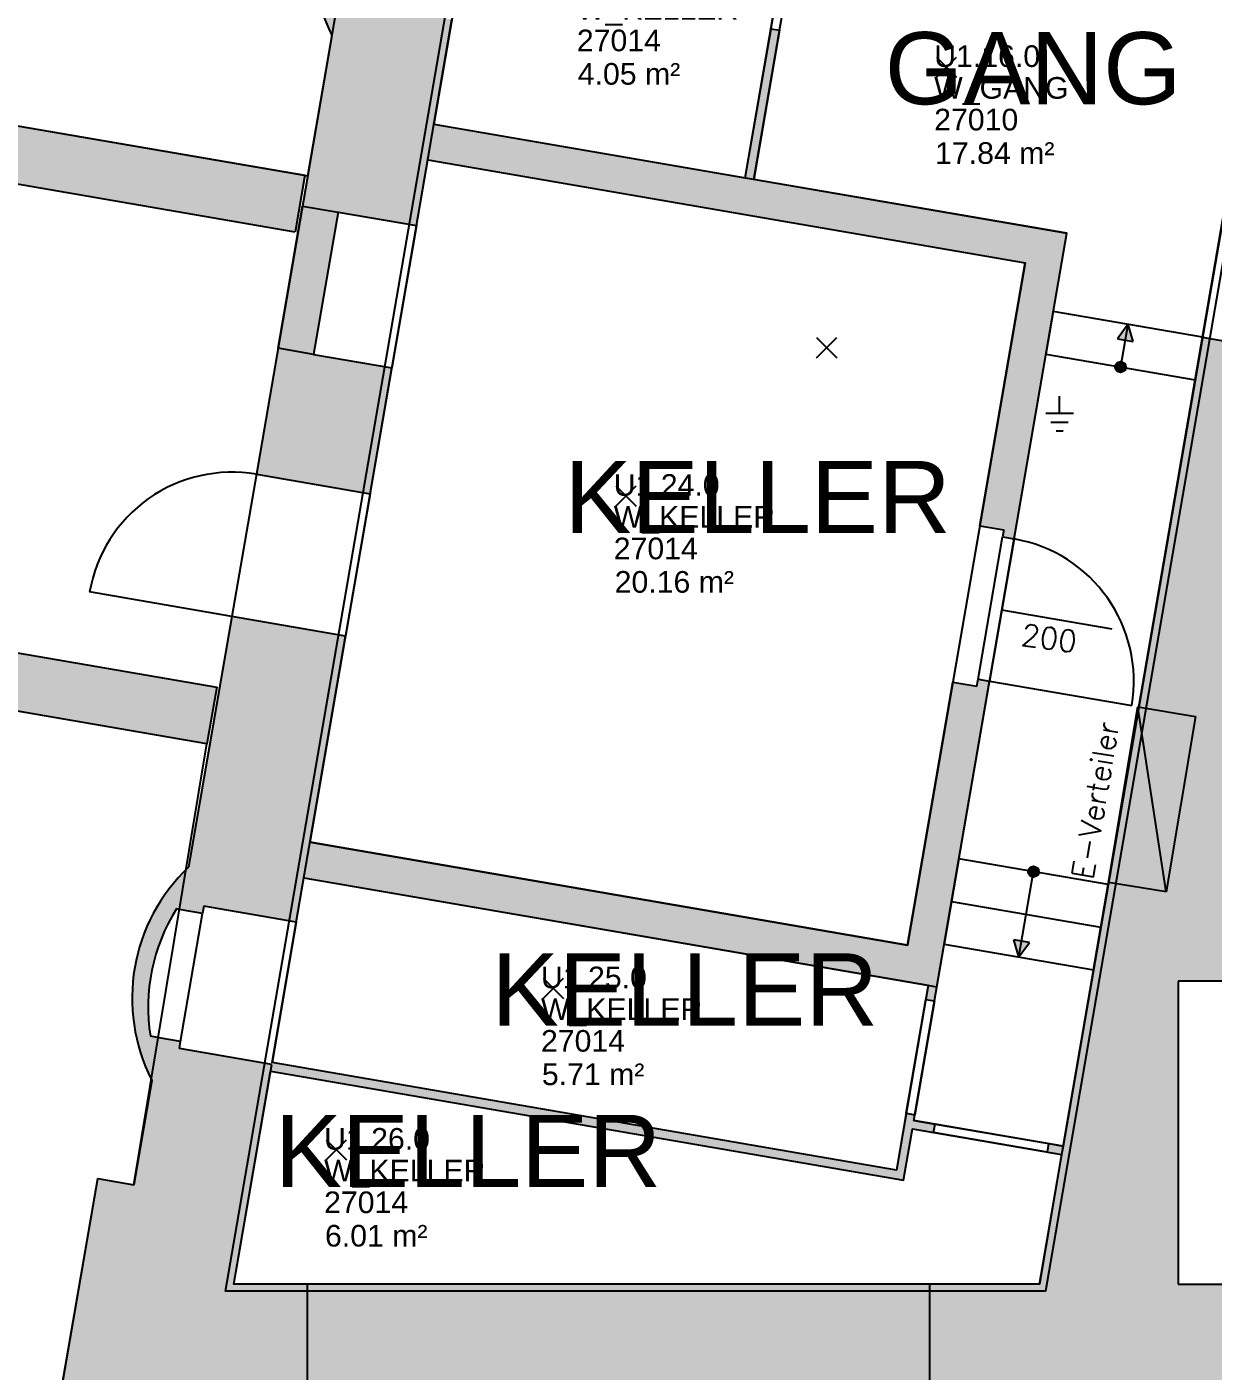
# Model space of a CAD drawing. Extents: x -90 to 4351, y -312 to 2865.
# Drawn here: x 963 to 1785, y 849 to 1781 of the extents above; entities that cross this region are included whole.
import ezdxf
from ezdxf.enums import TextEntityAlignment as Align

# ---------------------------------------------------------------- set-up
doc = ezdxf.new("R2010")
doc.units = 0
doc.header["$LTSCALE"] = 120
doc.header["$MEASUREMENT"] = 0
doc.header["$PDMODE"] = 3
doc.header["$PDSIZE"] = 7
doc.linetypes.add('AUSGEZOGEN', pattern=[0])
doc.layers.get('0').update_dxf_attribs({"linetype": 'CONTINUOUS'})
for name, color, linetype in [('Added', 3, 'CONTINUOUS'), ('ARC-Tueren', 5, 'CONTINUOUS'), ('ARC-Tueren-nv', 5, 'CONTINUOUS'), ('BE-T-RNBVBF', 7, 'CONTINUOUS'), ('Deleted', 1, 'CONTINUOUS')]:
    doc.layers.add(name, color=color, linetype=linetype)
doc.styles.add('RNB', font='arial.ttf', dxfattribs={"width": 0.8})
doc.styles.get("Standard").update_dxf_attribs({"font": 'simplex.shx'})

# ---------------------------------------------------------------- blocks, each defined once
blk = doc.blocks.new('*U50')
for points in [[(5.46, 48.91), (0, 60), (-5.46, 48.91)], [(3.75, 0, 1), (-3.75, 0, 1)]]:
    blk.add_hatch(color=7).paths.add_polyline_path(points)
at = {"color": 7}
for p, q in [((0, 60), (-5.46, 48.91)), ((0, 60), (0, 0)), ((0, 60), (5.46, 48.91)), ((-5.46, 48.91), (5.46, 48.91))]:
    blk.add_line(p, q, dxfattribs=at)
blk.add_circle((0, 0), 3.75, dxfattribs=at)
blk = doc.blocks.new('*U51')
for points in [[(5.46, 18.91), (0, 30), (-5.46, 18.91)], [(3.75, 0, 1), (-3.75, 0, 1)]]:
    blk.add_hatch(color=7).paths.add_polyline_path(points)
at = {"color": 7}
for p, q in [((0, 30), (-5.46, 18.91)), ((0, 30), (0, 0)), ((0, 30), (5.46, 18.91)), ((-5.46, 18.91), (5.46, 18.91))]:
    blk.add_line(p, q, dxfattribs=at)
blk.add_circle((0, 0), 3.75, dxfattribs=at)
blk = doc.blocks.new('*U59')
at = {"layer": 'ARC-Tueren'}
blk.add_line((-49.46, -28.31), (-49.46, -128.31), dxfattribs=at)
blk.add_arc((-49.46, -28.31), 100, 270, 0, dxfattribs=at)
at = {"layer": 'ARC-Tueren-nv'}
blk.add_line((0.54, -105.92), (0.54, -28.31), dxfattribs=at)
at = {"layer": 'ARC-Tueren-nv', "flags": 1}
for tag, p in [('TUERTYP', (-98.58, 40.22)), ('FLAECHE', (-98.58, 31.65)), ('DORNMASS', (-98.58, 23.08)), ('ANSCHLAGTYP', (-98.58, 14.51)), ('MATERIAL', (-98.58, 5.93)), ('FARBE', (-98.58, -2.64))]:
    blk.add_attdef(tag, p, '', height=5, dxfattribs=at)
at = {"layer": 'ARC-Tueren-nv'}
for tag, p in [('BRANDSCHUTZ-KL', (1.34, 4.19)), ('BEMERKUNG', (4.23, -11.21)), ('TUER-NR', (0.55, -14.19))]:
    blk.add_attdef(tag, text='', height=12.5, dxfattribs=at).set_placement(p, align=Align.CENTER)
at = {"layer": 'ARC-Tueren-nv', "flags": 2}
blk.add_attdef('BREITE1', (5.87, -44.16), '', height=15, rotation=271.64316, dxfattribs=at)
at = {"layer": 'ARC-Tueren-nv'}
blk.add_attdef('HOEHE', (-21.18, -44.91), '', height=15, rotation=271.64316, dxfattribs=at)
blk = doc.blocks.new('*U133')
blk.add_hatch(color=1).paths.add_polyline_path([(123.28, -40.44), (123.28, 0), (0, -40.44)])
for p, q in [((0, -40.44), (0, 0)), ((0, 0), (123.28, 0)), ((123.28, 0), (123.28, -40.44)), ((123.28, -40.44), (0, -40.44))]:
    blk.add_line(p, q)
at = {"color": 0}
blk.add_line((0, -40.44), (123.28, 0), dxfattribs=at)
at = {"color": 7, "ltscale": 100}
blk.add_attdef('BEZEICHNUNG', (-0.39, 10.87), '', height=15, dxfattribs=at)
at = {"color": 7, "ltscale": 100, "flags": 1}
for tag, p in [('TYPE', (-0.8, -74.87)), ('VERTEILERNUMMER', (-0.8, -95.15)), ('BEMERKUNG', (-0.8, -114.17))]:
    blk.add_attdef(tag, p, '', height=15, dxfattribs=at)
blk = doc.blocks.new('*U134')
for p, q in [((2.4, 12), (-2.4, 12)), ((-9.6, 0), (9.6, 0)), ((6, 6), (-6, 6)), ((0, 0), (0, -12))]:
    blk.add_line(p, q)
blk = doc.blocks.new('RNB-MVG')
at = {"layer": 'Added'}
blk.add_point((0, 0), dxfattribs=at)
at = {"layer": 'Deleted'}
blk.add_point((0, 0), dxfattribs=at)
at = {"layer": 'Added', "style": 'RNB'}
for tag, p in [('MIETFLAECHE_NAME', (-8.55, 0.08)), ('FLAECHE_NETTO', (-8.55, -21.92)), ('FLAECHE_BRUTTO', (-8.55, -43.89))]:
    blk.add_attdef(tag, p, '', height=15, dxfattribs=at)
at = {"layer": 'Deleted', "style": 'RNB'}
for tag, p in [('MIETFLAECHE_NAME', (-8.55, 0.08)), ('FLAECHE_NETTO', (-8.55, -21.92)), ('FLAECHE_BRUTTO', (-8.55, -43.89))]:
    blk.add_attdef(tag, p, '', height=15, dxfattribs=at)
blk = doc.blocks.new('RNB-VBF')
at = {"layer": 'Added'}
blk.add_point((0, 0), dxfattribs=at)
at = {"layer": 'Deleted'}
blk.add_point((0, 0), dxfattribs=at)
at = {"layer": 'Added', "style": 'RNB'}
for tag, p in [('RAUM_NUMMER', (-8.55, 0.08)), ('RAUM_BEZEICHNUNG', (-8.55, -21.92)), ('RAUM_NUMMER_OE', (-8.55, -43.89)), ('FLAECHE', (-7.92, -67.07))]:
    blk.add_attdef(tag, p, '', height=15, dxfattribs=at)
for tag, p, height, flags in [('BELEGUNG_MAX', (72.45, -52.77), 2.5, 9), ('BELEGUNG_AUS_MOEBLIERUNGSPLAN', (72.45, -56.93), 2.5, 9), ('ID', (72.45, -61.1), 2.5, 9), ('ID_RNB', (72.45, -65.27), 2.5, 9), ('RAUM_NUMMER_PLATZHALTER', (-9.19, -89.28), 15, 1), ('BEMERKUNG', (72.45, -69.43), 2.5, 9), ('RAUM_HOEHE', (72.45, -73.43), 2.5, 9), ('RAUM_FUNKTION', (72.45, -77.43), 2.5, 9), ('RAUM_AUFBAU', (72.45, -81.43), 2.5, 9), ('RAUM_MIETEINHEIT', (72.45, -85.43), 2.5, 9), ('BODENBELAG_AUS_PLAN', (-9.19, -111.26), 15, 1)]:
    blk.add_attdef(tag, p, '', height=height, dxfattribs=dict(at, flags=flags))
at = {"layer": 'Deleted', "style": 'RNB'}
for tag, p in [('RAUM_NUMMER', (-8.55, 0.08)), ('RAUM_BEZEICHNUNG', (-8.55, -21.92)), ('RAUM_NUMMER_OE', (-8.55, -43.89)), ('FLAECHE', (-7.92, -67.07))]:
    blk.add_attdef(tag, p, '', height=15, dxfattribs=at)
for tag, p, height, flags in [('BELEGUNG_MAX', (72.45, -52.77), 2.5, 9), ('BELEGUNG_AUS_MOEBLIERUNGSPLAN', (72.45, -56.93), 2.5, 9), ('ID', (72.45, -61.1), 2.5, 9), ('ID_RNB', (72.45, -65.27), 2.5, 9), ('RAUM_NUMMER_PLATZHALTER', (-9.19, -89.28), 15, 1), ('BEMERKUNG', (72.45, -69.43), 2.5, 9), ('RAUM_HOEHE', (72.45, -73.43), 2.5, 9), ('RAUM_FUNKTION', (72.45, -77.43), 2.5, 9), ('RAUM_AUFBAU', (72.45, -81.43), 2.5, 9), ('RAUM_MIETEINHEIT', (72.45, -85.43), 2.5, 9), ('BODENBELAG_AUS_PLAN', (-9.19, -111.26), 15, 1)]:
    blk.add_attdef(tag, p, '', height=height, dxfattribs=dict(at, flags=flags))
blk = doc.blocks.new('RNB-BSP')
at = {"layer": 'Added'}
blk.add_point((0, 0), dxfattribs=at)
at = {"layer": 'Deleted'}
blk.add_point((0, 0), dxfattribs=at)
at = {"layer": 'Added', "style": 'RNB'}
for tag, p in [('RAUM_NUMMER', (-4.281, 3.924)), ('RAUM_BEZEICHNUNG', (-4.281, -2.576))]:
    blk.add_attdef(tag, p, '', height=5, dxfattribs=at)
at = {"layer": 'Deleted', "style": 'RNB'}
for tag, p in [('RAUM_NUMMER', (-4.281, 3.924)), ('RAUM_BEZEICHNUNG', (-4.281, -2.576))]:
    blk.add_attdef(tag, p, '', height=5, dxfattribs=at)

msp = doc.modelspace()

# ---------------------------------------------------------------- hatches: boundary and pattern name
at = {"layer": 'Added'}
h = msp.add_hatch(color=256, dxfattribs=at)
h.dxf.hatch_style = 1
h.paths.add_polyline_path([(1299.91, 2502.97), (1283.13, 2405.6, 0.333333), (1257.66, 2257.78), (1241.53, 2164.16, 0.333333), (1216.06, 2016.34), (1199.93, 1922.72, 0.333333), (1174.46, 1774.9), (1154.09, 1656.64), (1178.72, 1652.4), (1232.92, 1643.06), (1257.55, 1785.95), (1193.49, 1796.99), (1194.34, 1801.92), (1179.56, 1804.46), (1173.44, 1805.52, -0.181689), (1191.46, 1893.74), (1194.84, 1893.16), (1209.62, 1890.61), (1210.47, 1895.54), (1274.52, 1884.5), (1299.15, 2027.39), (1235.09, 2038.43), (1235.94, 2043.36), (1221.16, 2045.9), (1215.04, 2046.96, -0.181689), (1233.06, 2135.18), (1236.44, 2134.6), (1251.22, 2132.05), (1252.07, 2136.98), (1316.12, 2125.94), (1340.75, 2268.84), (1276.69, 2279.87), (1277.54, 2284.8), (1262.76, 2287.35), (1256.64, 2288.4, -0.181689), (1274.66, 2376.62), (1278.04, 2376.04), (1292.82, 2373.49), (1293.67, 2378.42), (1357.72, 2367.38), (1370.68, 2442.58), (1912.69, 2349.19), (1792.99, 1654.43), (1871.04, 1640.98), (1909.24, 1862.71), (1938.81, 1857.62), (1946.87, 1904.43), (1917.31, 1909.52), (1990.74, 2335.74), (2536.33, 2241.74), (2524.44, 2172.75), (2602.49, 2159.31), (2622.44, 2275.1)])
h = msp.add_hatch(color=256, dxfattribs=at)
h.paths.add_polyline_path([(2602.49, 2159.31), (2524.44, 2172.75), (2507.46, 2074.21), (2585.51, 2060.76)])
h.paths.add_polyline_path([(2585.51, 2060.76), (2507.46, 2074.21), (2483.69, 1936.24), (2561.74, 1922.79)])
h.paths.add_polyline_path([(2544.76, 1824.24), (2466.71, 1837.69), (2462.89, 1815.52), (2242.52, 1853.49), (2234.45, 1806.68), (2454.82, 1768.71), (2444.75, 1710.23), (2522.8, 1696.78)])
h.paths.add_polyline_path([(2561.74, 1922.79), (2537.1, 1927.04), (2520.12, 1828.49), (2544.76, 1824.24)])
h.paths.add_polyline_path([(3302.59, 1546), (2496.82, 1546), (2505.82, 1598.23), (2427.77, 1611.68), (2416.79, 1547.94), (2477.97, 1466.8), (3252.59, 1466.8), (3252.59, 907.2), (3252.59, 822.33), (3252.59, 276.33), (3117.33, 276.33), (3117.33, 822.33), (3252.59, 822.33), (3252.59, 907.2), (3117.33, 907.2), (3117.33, 1322.2), (3084.83, 1322.2), (3084.83, 907.2), (3011.59, 907.2), (3011.59, 1322.2), (2710.09, 1322.2), (2710.09, 889.3), (2411.09, 889.3), (2411.09, 1321.12), (2364.09, 1321.12), (2364.09, 909.33), (2053.33, 909.33), (2053.33, 822.33), (2364.09, 822.33), (2740.09, 822.33), (2792.33, 822.33), (2792.33, 907.2), (2740.09, 907.2), (2740.09, 1272.2), (2969.33, 1272.2), (2969.33, 907.2), (2919.33, 907.2), (2919.33, 822.33), (3084.83, 822.33), (3084.83, 819.33), (3084.83, 807.33), (3084.83, 276.33), (2915.39, 276.33), (2915.39, 211.33), (2910.39, 211.33), (2910.39, 196.33), (2910.39, 192.9, -0.181689), (2820.39, 190.13), (2820.39, 196.33), (2820.39, 211.33), (2815.39, 211.33), (2815.39, 276.33), (2651.99, 276.33), (2651.99, 211.33), (2646.99, 211.33), (2646.99, 196.33), (2646.99, 192.9, -0.181689), (2556.99, 190.13), (2556.99, 196.33), (2556.99, 211.33), (2551.99, 211.33), (2551.99, 276.33), (2388.59, 276.33), (2388.59, 211.33), (2383.59, 211.33), (2383.59, 196.33), (2383.59, 192.9, -0.181689), (2293.59, 190.13), (2293.59, 196.33), (2293.59, 211.33), (2288.59, 211.33), (2288.59, 276.33), (2125.19, 276.33), (2125.19, 211.33), (2120.19, 211.33), (2120.19, 196.33), (2120.19, 192.9, -0.181689), (2030.19, 190.13), (2030.19, 196.33), (2030.19, 211.33), (2025.19, 211.33), (2025.19, 276.33), (1861.79, 276.33), (1861.79, 211.33), (1856.79, 211.33), (1856.79, 196.33), (1856.79, 192.9, -0.181689), (1766.79, 190.13), (1766.79, 196.33), (1766.79, 211.33), (1761.79, 211.33), (1761.79, 276.33), (1629.79, 276.33), (1629.79, 260.53), (1404.79, 260.53), (1404.79, 195.53), (1399.79, 195.53), (1399.79, 180.53), (1399.79, 177.1, -0.181689), (1309.79, 174.33), (1309.79, 180.53), (1309.79, 195.53), (1304.79, 195.53), (1304.79, 260.53), (1075.58, 260.53), (989.35, 379.37), (1029.88, 614.6), (965.83, 625.64), (966.68, 630.56), (951.89, 633.11), (945.78, 634.16, -0.181689), (963.8, 722.39), (967.18, 721.8), (981.96, 719.26), (982.81, 724.18), (1046.86, 713.15), (1065.67, 822.33), (1157.24, 822.33), (1157.24, 909.33), (1106.51, 909.33), (1132.75, 1061.62), (1068.69, 1072.66), (1069.54, 1077.59), (1054.76, 1080.14), (1048.64, 1081.19, -0.181689), (1066.66, 1169.41), (1070.04, 1168.83), (1084.82, 1166.28), (1085.67, 1171.21), (1149.73, 1160.17), (1183.9, 1358.55), (1105.07, 1372.13), (1075.13, 1198.39, 0.333333), (1049.66, 1050.57), (1037.19, 978.2), (1012.1, 982.53), (972.27, 751.37, 0.333333), (946.8, 603.55), (904.79, 359.71), (1034.79, 180.53), (1279.79, 180.53, 0.333333), (1429.79, 180.53), (1674.79, 180.53), (1674.79, 196.33), (1736.79, 196.33, 0.333333), (1886.79, 196.33), (2000.19, 196.33, 0.333333), (2150.19, 196.33), (2263.59, 196.33, 0.333333), (2413.59, 196.33), (2526.99, 196.33, 0.333333), (2676.99, 196.33), (2790.39, 196.33, 0.333333), (2940.39, 196.33), (3302.59, 196.33), (3302.59, 1474.3)])
h = msp.add_hatch(color=256, dxfattribs=at)
h.paths.add_polyline_path([(1499.2, 1863.34), (1277.46, 1901.55), (1276.44, 1895.64), (1498.18, 1857.43)])
h.paths.add_polyline_path([(1597.23, 1843.41), (1594.69, 1828.63), (1816.42, 1790.42), (1818.97, 1805.2)])
h.paths.add_polyline_path([(1484.59, 1778.59), (1478.68, 1779.61), (1460.85, 1676.14), (1466.76, 1675.12)])
h = msp.add_hatch(color=256, dxfattribs=at)
h.paths.add_polyline_path([(1155.73, 1677.97), (921.19, 1718.38), (853.27, 1324.19), (1087.81, 1283.78), (1094.61, 1323.2), (899.48, 1356.82), (953.82, 1672.17), (1148.94, 1638.55)])
h.paths.add_polyline_path([(1178.72, 1652.4), (1154.09, 1656.64), (1137.11, 1558.09), (1161.74, 1553.85)])
h.paths.add_polyline_path([(1215.95, 1544.51), (1137.11, 1558.09), (1122.05, 1470.68), (1200.88, 1457.1)])
h.paths.add_polyline_path([(1245.03, 1713.32), (1240.79, 1688.68), (1654.69, 1617.37), (1623.28, 1435.06), (1640.03, 1432.17), (1639.18, 1427.24), (1647.06, 1425.88), (1683.57, 1637.76)])
h.paths.add_polyline_path([(1630.08, 1327.34), (1622.2, 1328.69), (1621.35, 1323.77), (1604.6, 1326.65), (1573.19, 1144.34), (1159.28, 1215.65), (1155.04, 1191.02), (1593.58, 1115.46)])
for points in [[(1777.71, 1565.73), (1858.22, 1551.86), (1849.05, 1498.64), (1846.59, 1499.07), (1798.33, 1218.97), (1798.33, 1119.33), (1760.83, 1119.33), (1760.83, 909.33), (1798.33, 909.33), (1798.33, 822.33), (1588.5, 822.33), (1588.5, 909.33), (1664.61, 909.33), (1712.33, 1186.32)], [(1588.5, 909.33), (1157.24, 909.33), (1157.24, 822.33), (1588.5, 822.33)]]:
    msp.add_hatch(color=256, dxfattribs=at).paths.add_polyline_path(points)
h = msp.add_hatch(color=256, dxfattribs=at)
h.paths.add_polyline_path([(1593.58, 1115.46), (1587.67, 1116.48), (1585.97, 1106.62), (1591.88, 1105.6)])
h.paths.add_polyline_path([(1671.24, 1006.69), (1670.22, 1000.78), (1680.07, 999.08), (1681.09, 1004.99)])
h.paths.add_polyline_path([(1132.97, 1062.91), (1132.75, 1061.62), (1131.95, 1056.99), (1570.49, 981.43), (1576.6, 1016.91), (1591.38, 1014.36), (1592.4, 1020.28), (1577.62, 1022.82), (1578.3, 1026.77), (1572.38, 1027.78), (1565.59, 988.36)])

# ---------------------------------------------------------------- linework, layer by layer
for p, q in [((1478.68, 1779.61), (1492.26, 1858.45)), ((1484.59, 1778.59), (1498.18, 1857.43)), ((1232.92, 1643.06), (1257.55, 1785.95)), ((1174.46, 1774.9), (1122.05, 1470.68)), ((1460.85, 1676.14), (1478.68, 1779.61)), ((1484.59, 1778.59), (1466.76, 1675.12)), ((1478.68, 1779.61), (1484.59, 1778.59)), ((921.19, 1718.38), (1155.73, 1677.97)), ((1245.03, 1713.32), (1683.57, 1637.76)), ((1240.79, 1688.68), (1654.69, 1617.37)), ((1155.73, 1677.97), (1148.94, 1638.55)), ((1148.94, 1638.55), (953.82, 1672.17)), ((1137.11, 1558.09), (1154.09, 1656.64)), ((1154.09, 1656.64), (1178.72, 1652.4)), ((1178.72, 1652.4), (1161.74, 1553.85)), ((1178.72, 1652.4), (1232.92, 1643.06)), ((1777.71, 1565.73), (1792.99, 1654.43)), ((1232.92, 1643.06), (1215.95, 1544.51)), ((1647.06, 1425.88), (1683.57, 1637.76)), ((1623.28, 1435.06), (1654.69, 1617.37)), ((1664.61, 909.33), (1777.71, 1565.73)), ((1777.71, 1565.73), (1858.22, 1551.86)), ((1161.74, 1553.85), (1137.11, 1558.09)), ((1161.74, 1553.85), (1215.95, 1544.51)), ((1200.88, 1457.1), (1215.95, 1544.51)), ((1122.05, 1470.68), (1105.07, 1372.13)), ((1122.05, 1470.68), (1200.88, 1457.1)), ((1200.88, 1457.1), (1183.9, 1358.55)), ((1623.28, 1435.06), (1604.6, 1326.65)), ((1623.28, 1435.06), (1640.03, 1432.17)), ((1622.2, 1328.69), (1639.18, 1427.24)), ((1647.06, 1425.88), (1630.08, 1327.34)), ((1640.03, 1432.17), (1639.18, 1427.24)), ((1639.18, 1427.24), (1647.06, 1425.88)), ((1105.07, 1372.13), (1006.52, 1389.11)), ((1105.07, 1372.13), (1075.13, 1198.39)), ((1183.9, 1358.55), (1105.07, 1372.13)), ((899.48, 1356.82), (1094.61, 1323.2)), ((1149.73, 1160.17), (1183.9, 1358.55)), ((1087.81, 1283.78), (853.27, 1324.19)), ((1573.19, 1144.34), (1604.6, 1326.65)), ((1593.58, 1115.46), (1630.08, 1327.34)), ((1604.6, 1326.65), (1621.35, 1323.77)), ((1621.35, 1323.77), (1622.2, 1328.69)), ((1622.2, 1328.69), (1630.08, 1327.34)), ((1094.61, 1323.2), (1087.81, 1283.78)), ((1159.28, 1215.65), (1573.19, 1144.34)), ((1155.04, 1191.02), (1593.58, 1115.46)), ((1070.04, 1168.83), (1066.66, 1169.41)), ((1069.54, 1077.59), (1084.82, 1166.28)), ((1084.82, 1166.28), (1070.04, 1168.83)), ((1085.67, 1171.21), (1084.82, 1166.28)), ((1149.73, 1160.17), (1085.67, 1171.21)), ((1149.73, 1160.17), (1132.97, 1062.91)), ((1798.33, 1119.33), (1760.83, 1119.33)), ((1760.83, 1119.33), (1760.83, 909.33)), ((1572.38, 1027.78), (1585.97, 1106.62)), ((1591.88, 1105.6), (1578.3, 1026.77)), ((1054.76, 1080.14), (1048.64, 1081.19)), ((1069.54, 1077.59), (1054.76, 1080.14)), ((1068.69, 1072.66), (1069.54, 1077.59)), ((1132.75, 1061.62), (1068.69, 1072.66)), ((1565.59, 988.36), (1132.97, 1062.91)), ((1106.51, 909.33), (1132.75, 1061.62)), ((1131.95, 1056.99), (1570.49, 981.43)), ((1049.66, 1050.57), (1037.19, 978.2)), ((1572.38, 1027.78), (1565.59, 988.36)), ((1572.38, 1027.78), (1578.3, 1026.77)), ((1577.62, 1022.82), (1578.3, 1026.77)), ((1570.49, 981.43), (1576.6, 1016.91)), ((1576.6, 1016.91), (1591.38, 1014.36)), ((1577.62, 1022.82), (1592.4, 1020.28)), ((1591.38, 1014.36), (1592.4, 1020.28)), ((1592.4, 1020.28), (1671.24, 1006.69)), ((1670.22, 1000.78), (1591.38, 1014.36)), ((972.27, 751.37), (1012.1, 982.53)), ((1012.1, 982.53), (1037.19, 978.2)), ((1157.24, 909.33), (1106.51, 909.33)), ((1588.5, 909.33), (1157.24, 909.33)), ((1157.24, 909.33), (1157.24, 822.33)), ((1664.61, 909.33), (1588.5, 909.33)), ((1588.5, 909.33), (1588.5, 822.33)), ((1760.83, 909.33), (1798.33, 909.33))]:
    msp.add_line(p, q, dxfattribs=at)
at = {"layer": 'Added', "linetype": 'AUSGEZOGEN'}
for p, q in [((1674.23, 1583.56), (1669.14, 1554)), ((1777.71, 1565.73), (1674.23, 1583.56)), ((1772.61, 1536.17), (1777.71, 1565.73)), ((1669.14, 1554), (1772.61, 1536.17)), ((1608.86, 1204.15), (1598.67, 1145.02)), ((1712.33, 1186.32), (1608.86, 1204.15)), ((1702.15, 1127.19), (1712.33, 1186.32)), ((1603.77, 1174.59), (1707.24, 1156.76)), ((1598.67, 1145.02), (1702.15, 1127.19))]:
    msp.add_line(p, q, dxfattribs=at)
at = {"layer": 'Added'}
for points in [[(2496.82, 1546), (3302.59, 1546), (3302.59, 196.33), (1674.79, 196), (1674.79, 180.53), (1034.79, 180.53), (904.79, 359.71), (1012.1, 982.53), (1037.19, 978.2), (1087.81, 1283.78), (853.27, 1324.19), (921.19, 1718.38), (1157.7, 1677.63), (1299.91, 2502.97), (2622.44, 2275.1), (2496.82, 1546)], [(1918.64, 2354.25), (1668.82, 904.33), (1100.57, 904.33), (1366.94, 2450.32), (1918.81, 2355.24), (2597.83, 2238.25), (2468.5, 1487.66), (2480.46, 1471.8), (3257.59, 1471.8), (3257.59, 902.2), (3006.59, 902.2), (3006.59, 1317.2), (2715.09, 1317.2), (2715.09, 884.3), (2406.09, 884.3), (2406.09, 1365.05), (2330.39, 1465.43), (1850.97, 1548.04), (1873.04, 1676.15), (2427.49, 1580.62), (2422.08, 1549.22), (2467.68, 1488.76), (2596.67, 2237.43), (1918.64, 2354.25)], [(1592.41, 2404.37), (1690.96, 2387.39), (1594.69, 1828.63), (1816.42, 1790.42), (1681.09, 1004.99), (1577.62, 1022.82), (1683.57, 1637.76), (1466.76, 1675.12)], [(1276.44, 1895.64), (1245.03, 1713.32), (1460.85, 1676.14), (1492.26, 1858.45)], [(1240.79, 1688.68), (1654.69, 1617.37), (1573.19, 1144.34), (1159.28, 1215.65)], [(1155.04, 1191.02), (1587.67, 1116.48), (1565.59, 988.36), (1132.97, 1062.91)], [(1131.95, 1056.99), (1570.49, 981.43), (1576.6, 1016.91), (1680.07, 999.08), (1664.61, 909.33), (1106.51, 909.33)]]:
    msp.add_lwpolyline(points, close=True, dxfattribs=at)
for points in [[(1587.67, 1116.48), (1585.97, 1106.62)], [(1591.88, 1105.6), (1593.58, 1115.46)], [(1585.97, 1106.62), (1591.88, 1105.6)], [(1670.22, 1000.78), (1671.24, 1006.69)], [(1671.24, 1006.69), (1681.09, 1004.99), (1680.07, 999.08)], [(1670.22, 1000.78), (1680.07, 999.08)]]:
    msp.add_lwpolyline(points, dxfattribs=at)
for centre, radius, start, end in [((1285.74, 1831.83), 125, 133.35417, 207.09397), ((1105.07, 1372.13), 100, 80.22407, 170.22407), ((1160.94, 1107.5), 125, 133.35417, 207.09397), ((1175.04, 1101.33), 127.99, 147.8641, 189.05474)]:
    msp.add_arc(centre, radius, start, end, dxfattribs=at)

# ---------------------------------------------------------------- block references
ref = msp.add_blockref('RNB-VBF', (1352.68, 1807.86), dxfattribs=at)
ref.add_attrib('RAUM_NUMMER', 'U1.23.0', (1344.13, 1807.94), dxfattribs={"layer": 'BE-T-RNBVBF', "height": 15, "style": 'RNB'})
ref.add_attrib('RAUM_BEZEICHNUNG', 'W_KELLER', (1344.13, 1785.94), dxfattribs={"layer": 'BE-T-RNBVBF', "height": 15, "style": 'RNB'})
ref.add_attrib('RAUM_NUMMER_OE', '27014', (1344.13, 1763.97), dxfattribs={"layer": 'BE-T-RNBVBF', "height": 15, "style": 'RNB'})
ref.add_attrib('FLAECHE', '4.05 m²', (1344.76, 1740.79), dxfattribs={"layer": 'BE-T-RNBVBF', "height": 15, "style": 'RNB'})
ref = msp.add_blockref('RNB-BSP', (1600.3, 1752.97), dxfattribs=dict(at, xscale=10, yscale=10, zscale=10))
ref.add_attrib('RAUM_BEZEICHNUNG', 'GANG', (1557.49, 1727.21), dxfattribs={"layer": '0', "height": 50, "style": 'RNB'})
ref = msp.add_blockref('RNB-VBF', (1600.3, 1752.97), dxfattribs=at)
ref.add_attrib('RAUM_NUMMER', 'U1.16.0', (1591.74, 1753.06), dxfattribs={"layer": 'BE-T-RNBVBF', "height": 15, "style": 'RNB'})
ref.add_attrib('RAUM_BEZEICHNUNG', 'W_GANG', (1591.74, 1731.06), dxfattribs={"layer": 'BE-T-RNBVBF', "height": 15, "style": 'RNB'})
ref.add_attrib('RAUM_NUMMER_OE', '27010', (1591.74, 1709.08), dxfattribs={"layer": 'BE-T-RNBVBF', "height": 15, "style": 'RNB'})
ref.add_attrib('FLAECHE', '17.84 m²', (1592.38, 1685.9), dxfattribs={"layer": 'BE-T-RNBVBF', "height": 15, "style": 'RNB'})
for name, p, rotation in [('*U51', (1720.87, 1545.08), 350.2240709278284), ('*U134', (1678.68, 1512.82), 180), ('*U50', (1660.6, 1195.24), 170.2240709278284)]:
    msp.add_blockref(name, p, dxfattribs=dict(at, rotation=rotation))
msp.add_blockref('RNB-MVG', (1517.23, 1558.49), dxfattribs=at)
ref = msp.add_blockref('RNB-BSP', (1378.24, 1455.68), dxfattribs=dict(at, xscale=10, yscale=10, zscale=10))
ref.add_attrib('RAUM_BEZEICHNUNG', 'KELLER', (1335.43, 1429.92), dxfattribs={"layer": '0', "height": 50, "style": 'RNB'})
ref = msp.add_blockref('RNB-VBF', (1378.24, 1455.68), dxfattribs=at)
ref.add_attrib('RAUM_NUMMER', 'U1.24.0', (1369.69, 1455.77), dxfattribs={"layer": 'BE-T-RNBVBF', "height": 15, "style": 'RNB'})
ref.add_attrib('RAUM_BEZEICHNUNG', 'W_KELLER', (1369.69, 1433.77), dxfattribs={"layer": 'BE-T-RNBVBF', "height": 15, "style": 'RNB'})
ref.add_attrib('RAUM_NUMMER_OE', '27014', (1369.69, 1411.79), dxfattribs={"layer": 'BE-T-RNBVBF', "height": 15, "style": 'RNB'})
ref.add_attrib('FLAECHE', '20.16 m²', (1370.33, 1388.61), dxfattribs={"layer": 'BE-T-RNBVBF', "height": 15, "style": 'RNB'})
ref = msp.add_blockref('*U59', (1610.58, 1380.88), dxfattribs=dict(at, rotation=80.22407069210541))
ref.add_attrib('HOEHE', '200', (1651.24, 1352.38), dxfattribs={"layer": 'ARC-Tueren-nv', "height": 15, "rotation": 351.86723})
ref = msp.add_blockref('*U133', (1712.59, 1187.8), dxfattribs=dict(at, rotation=80.55825287788024))
ref.add_attrib('BEZEICHNUNG', 'E-Verteiler', (1701.81, 1189.2), dxfattribs={"layer": '0', "color": 7, "ltscale": 100, "height": 15, "rotation": 80.55825})
ref = msp.add_blockref('RNB-BSP', (1327.82, 1114.33), dxfattribs=dict(at, xscale=10, yscale=10, zscale=10))
ref.add_attrib('RAUM_BEZEICHNUNG', 'KELLER', (1285.01, 1088.57), dxfattribs={"layer": '0', "height": 50, "style": 'RNB'})
ref = msp.add_blockref('RNB-VBF', (1327.82, 1114.33), dxfattribs=at)
ref.add_attrib('RAUM_NUMMER', 'U1.25.0', (1319.26, 1114.41), dxfattribs={"layer": 'BE-T-RNBVBF', "height": 15, "style": 'RNB'})
ref.add_attrib('RAUM_BEZEICHNUNG', 'W_KELLER', (1319.26, 1092.41), dxfattribs={"layer": 'BE-T-RNBVBF', "height": 15, "style": 'RNB'})
ref.add_attrib('RAUM_NUMMER_OE', '27014', (1319.26, 1070.44), dxfattribs={"layer": 'BE-T-RNBVBF', "height": 15, "style": 'RNB'})
ref.add_attrib('FLAECHE', '5.71 m²', (1319.9, 1047.26), dxfattribs={"layer": 'BE-T-RNBVBF', "height": 15, "style": 'RNB'})
ref = msp.add_blockref('RNB-BSP', (1177.53, 1002.42), dxfattribs=dict(at, xscale=10, yscale=10, zscale=10))
ref.add_attrib('RAUM_BEZEICHNUNG', 'KELLER', (1134.72, 976.66), dxfattribs={"layer": '0', "height": 50, "style": 'RNB'})
ref = msp.add_blockref('RNB-VBF', (1177.53, 1002.42), dxfattribs=at)
ref.add_attrib('RAUM_NUMMER', 'U1.26.0', (1168.97, 1002.5), dxfattribs={"layer": 'BE-T-RNBVBF', "height": 15, "style": 'RNB'})
ref.add_attrib('RAUM_BEZEICHNUNG', 'W_KELLER', (1168.97, 980.5), dxfattribs={"layer": 'BE-T-RNBVBF', "height": 15, "style": 'RNB'})
ref.add_attrib('RAUM_NUMMER_OE', '27014', (1168.97, 958.52), dxfattribs={"layer": 'BE-T-RNBVBF', "height": 15, "style": 'RNB'})
ref.add_attrib('FLAECHE', '6.01 m²', (1169.61, 935.35), dxfattribs={"layer": 'BE-T-RNBVBF', "height": 15, "style": 'RNB'})

doc.saveas('drawing.dxf')
